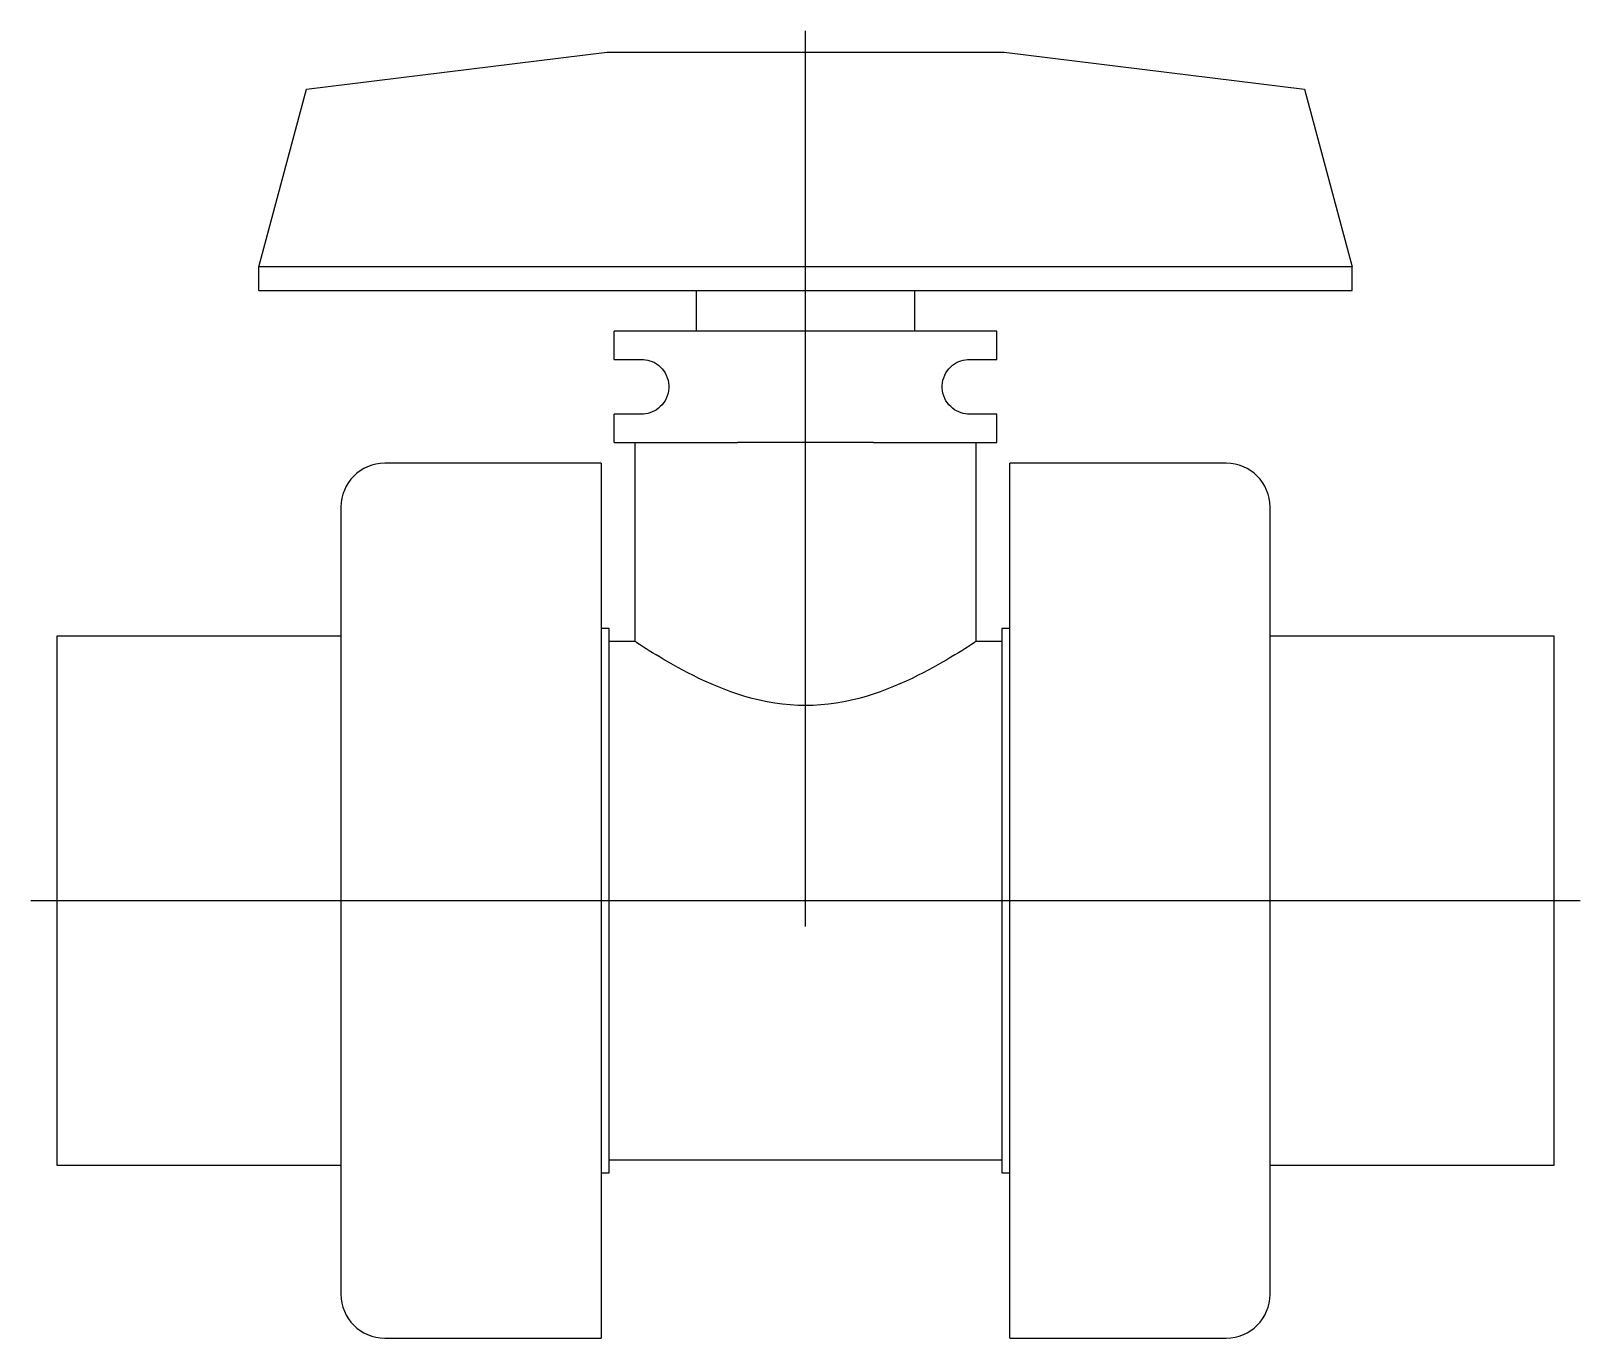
# Model space of a CAD drawing. Extents: x -0.12 to 6.97, y -2 to 3.98.
import ezdxf

# ---------------------------------------------------------------- set-up
doc = ezdxf.new("R2010")
doc.units = 0
doc.header["$MEASUREMENT"] = 0
doc.layers.get('0').update_dxf_attribs({"linetype": 'CONTINUOUS'})

msp = doc.modelspace()

# ---------------------------------------------------------------- linework, layer by layer
at = {"color": 3, "linetype": 'Continuous'}
for p, q in [((3.425, -0.118), (3.425, 3.977)), ((-0.118, 0), (6.968, 0))]:
    msp.add_line(p, q, dxfattribs=at)
at = {"color": 7, "linetype": 'Continuous'}
for p, q in [((1.1427, 3.7114), (2.5159, 3.88)), ((2.5159, 3.88), (4.3341, 3.88)), ((4.3341, 3.88), (5.7073, 3.7114)), ((0.925, 2.899), (1.1427, 3.7114)), ((5.7073, 3.7114), (5.925, 2.899)), ((5.925, 2.899), (0.925, 2.899)), ((0.925, 2.79), (0.925, 2.899)), ((5.925, 2.79), (5.925, 2.899)), ((0.925, 2.79), (5.925, 2.79)), ((2.9245, 2.79), (2.9245, 2.605)), ((3.9255, 2.605), (3.9255, 2.79)), ((2.9075, 2.605), (2.55, 2.605)), ((2.55, 2.475), (2.55, 2.605)), ((3.9425, 2.605), (2.9075, 2.605)), ((4.3, 2.605), (3.9425, 2.605)), ((4.3, 2.475), (4.3, 2.605)), ((2.55, 2.475), (2.675, 2.475)), ((2.675, 2.475), (2.6841, 2.4747)), ((2.6841, 2.4747), (2.6937, 2.4736)), ((2.6937, 2.4736), (2.7036, 2.4717)), ((2.7036, 2.4717), (2.7136, 2.4689)), ((2.7136, 2.4689), (2.7237, 2.4651)), ((2.7237, 2.4651), (2.7335, 2.4604)), ((2.7335, 2.4604), (2.7431, 2.4548)), ((2.7431, 2.4548), (2.7522, 2.4483)), ((2.7522, 2.4483), (2.7608, 2.4409)), ((2.7608, 2.4409), (2.7686, 2.4328)), ((2.7686, 2.4328), (2.7759, 2.4238)), ((2.7759, 2.4238), (2.7825, 2.4138)), ((2.7825, 2.4138), (2.7882, 2.403)), ((4.0617, 2.4029), (4.0674, 2.4137)), ((4.0674, 2.4137), (4.074, 2.4237)), ((4.074, 2.4237), (4.0813, 2.4328)), ((4.0813, 2.4328), (4.0892, 2.4409)), ((4.0892, 2.4409), (4.0977, 2.4482)), ((4.0977, 2.4482), (4.1068, 2.4548)), ((4.1068, 2.4548), (4.1164, 2.4604)), ((4.1164, 2.4604), (4.1263, 2.4651)), ((4.1263, 2.4651), (4.1363, 2.4689)), ((4.1363, 2.4689), (4.1464, 2.4717)), ((4.1464, 2.4717), (4.1563, 2.4736)), ((4.1563, 2.4736), (4.1658, 2.4747)), ((4.1658, 2.4747), (4.175, 2.475)), ((4.175, 2.475), (4.3, 2.475)), ((2.7882, 2.403), (2.7929, 2.3916)), ((2.7929, 2.3916), (2.7964, 2.3799)), ((2.7964, 2.3799), (2.7987, 2.3679)), ((2.7987, 2.3679), (2.7999, 2.3559)), ((2.7999, 2.3441), (2.7987, 2.3321)), ((2.7999, 2.3559), (2.7999, 2.3441)), ((4.0501, 2.3559), (4.0513, 2.3678)), ((4.0501, 2.3441), (4.0501, 2.3559)), ((4.0513, 2.3321), (4.0501, 2.3441)), ((4.0513, 2.3678), (4.0536, 2.3798)), ((4.0536, 2.3798), (4.0571, 2.3916)), ((4.0571, 2.3916), (4.0617, 2.4029)), ((2.7759, 2.2762), (2.7686, 2.2672)), ((2.7825, 2.2862), (2.7759, 2.2762)), ((2.7882, 2.297), (2.7825, 2.2862)), ((2.7929, 2.3084), (2.7882, 2.297)), ((2.7964, 2.3201), (2.7929, 2.3084)), ((2.7987, 2.3321), (2.7964, 2.3201)), ((4.0536, 2.3201), (4.0513, 2.3321)), ((4.0571, 2.3083), (4.0536, 2.3201)), ((4.0618, 2.297), (4.0571, 2.3083)), ((4.0675, 2.2862), (4.0618, 2.297)), ((4.0741, 2.2762), (4.0675, 2.2862)), ((4.0814, 2.2672), (4.0741, 2.2762)), ((2.675, 2.225), (2.55, 2.225)), ((2.55, 2.095), (2.55, 2.225)), ((2.6841, 2.2253), (2.675, 2.225)), ((2.6937, 2.2264), (2.6841, 2.2253)), ((2.7036, 2.2283), (2.6937, 2.2264)), ((2.7136, 2.2311), (2.7036, 2.2283)), ((2.7237, 2.2349), (2.7136, 2.2311)), ((2.7335, 2.2396), (2.7237, 2.2349)), ((2.7431, 2.2452), (2.7335, 2.2396)), ((2.7522, 2.2517), (2.7431, 2.2452)), ((2.7608, 2.2591), (2.7522, 2.2517)), ((2.7686, 2.2672), (2.7608, 2.2591)), ((4.0892, 2.2591), (4.0814, 2.2672)), ((4.0978, 2.2517), (4.0892, 2.2591)), ((4.1069, 2.2452), (4.0978, 2.2517)), ((4.1165, 2.2396), (4.1069, 2.2452)), ((4.1263, 2.2349), (4.1165, 2.2396)), ((4.1364, 2.2311), (4.1263, 2.2349)), ((4.1464, 2.2283), (4.1364, 2.2311)), ((4.1563, 2.2264), (4.1464, 2.2283)), ((4.1659, 2.2253), (4.1563, 2.2264)), ((4.175, 2.225), (4.1659, 2.2253)), ((4.3, 2.225), (4.175, 2.225)), ((4.3, 2.095), (4.3, 2.225)), ((2.55, 2.095), (2.9075, 2.095)), ((2.645, 2.095), (2.645, 1.185)), ((2.9075, 2.095), (3.1133, 2.095)), ((3.7367, 2.095), (3.1133, 2.095)), ((3.7367, 2.095), (3.9425, 2.095)), ((3.9425, 2.095), (4.3, 2.095)), ((4.205, 1.185), (4.205, 2.095)), ((2.49, 2), (1.5, 2)), ((2.49, 2), (2.49, -2)), ((4.36, -2), (4.36, 2)), ((5.35, 2), (4.36, 2)), ((1.3, 1.8), (1.3, -1.8)), ((5.55, -1.8), (5.55, 1.8)), ((0, 1.21), (0, -1.21)), ((1.3, 1.21), (0, 1.21)), ((2.5274, 1.2443), (2.49, 1.2443)), ((2.5274, -1.2443), (2.5274, 1.2443)), ((4.3226, 1.2443), (4.3226, -1.2443)), ((4.36, 1.2443), (4.3226, 1.2443)), ((6.85, 1.21), (5.55, 1.21)), ((6.85, -1.21), (6.85, 1.21)), ((2.645, 1.185), (2.5274, 1.185)), ((2.6458, 1.1845), (2.645, 1.185)), ((2.6482, 1.1829), (2.6458, 1.1845)), ((2.6522, 1.1803), (2.6482, 1.1829)), ((2.6579, 1.1765), (2.6522, 1.1803)), ((2.6652, 1.1718), (2.6579, 1.1765)), ((2.6742, 1.166), (2.6652, 1.1718)), ((2.6847, 1.1592), (2.6742, 1.166)), ((2.6968, 1.1515), (2.6847, 1.1592)), ((2.7105, 1.143), (2.6968, 1.1515)), ((2.7255, 1.1336), (2.7105, 1.143)), ((4.1395, 1.143), (4.1245, 1.1336)), ((4.1532, 1.1515), (4.1395, 1.143)), ((4.1653, 1.1592), (4.1532, 1.1515)), ((4.1758, 1.166), (4.1653, 1.1592)), ((4.1848, 1.1718), (4.1758, 1.166)), ((4.1921, 1.1765), (4.1848, 1.1718)), ((4.1978, 1.1803), (4.1921, 1.1765)), ((4.2018, 1.1829), (4.1978, 1.1803)), ((4.2042, 1.1845), (4.2018, 1.1829)), ((4.205, 1.185), (4.2042, 1.1845)), ((4.3226, 1.185), (4.205, 1.185)), ((2.7419, 1.1236), (2.7255, 1.1336)), ((2.7596, 1.1129), (2.7419, 1.1236)), ((2.7786, 1.1017), (2.7596, 1.1129)), ((2.7986, 1.0901), (2.7786, 1.1017)), ((2.8196, 1.0781), (2.7986, 1.0901)), ((2.8414, 1.066), (2.8196, 1.0781)), ((2.864, 1.0538), (2.8414, 1.066)), ((4.0086, 1.066), (3.986, 1.0538)), ((4.0304, 1.0781), (4.0086, 1.066)), ((4.0514, 1.0901), (4.0304, 1.0781)), ((4.0714, 1.1017), (4.0514, 1.0901)), ((4.0904, 1.1129), (4.0714, 1.1017)), ((4.1081, 1.1236), (4.0904, 1.1129)), ((4.1245, 1.1336), (4.1081, 1.1236)), ((2.8874, 1.0416), (2.864, 1.0538)), ((2.9119, 1.0291), (2.8874, 1.0416)), ((2.9377, 1.0165), (2.9119, 1.0291)), ((2.9648, 1.0038), (2.9377, 1.0165)), ((2.9929, 0.9912), (2.9648, 1.0038)), ((3.8852, 1.0038), (3.8571, 0.9912)), ((3.9123, 1.0165), (3.8852, 1.0038)), ((3.9381, 1.0291), (3.9123, 1.0165)), ((3.9626, 1.0416), (3.9381, 1.0291)), ((3.986, 1.0538), (3.9626, 1.0416)), ((3.0221, 0.9788), (2.9929, 0.9912)), ((3.0523, 0.9668), (3.0221, 0.9788)), ((3.0834, 0.9553), (3.0523, 0.9668)), ((3.1153, 0.9443), (3.0834, 0.9553)), ((3.148, 0.9341), (3.1153, 0.9443)), ((3.1814, 0.9248), (3.148, 0.9341)), ((3.2153, 0.9164), (3.1814, 0.9248)), ((3.6686, 0.9248), (3.6347, 0.9164)), ((3.702, 0.9341), (3.6686, 0.9248)), ((3.7347, 0.9443), (3.702, 0.9341)), ((3.7666, 0.9553), (3.7347, 0.9443)), ((3.7977, 0.9668), (3.7666, 0.9553)), ((3.8279, 0.9788), (3.7977, 0.9668)), ((3.8571, 0.9912), (3.8279, 0.9788)), ((3.2498, 0.9091), (3.2153, 0.9164)), ((3.2846, 0.9031), (3.2498, 0.9091)), ((3.3196, 0.8983), (3.2846, 0.9031)), ((3.3548, 0.8948), (3.3196, 0.8983)), ((3.39, 0.8928), (3.3548, 0.8948)), ((3.425, 0.8921), (3.39, 0.8928)), ((3.46, 0.8928), (3.425, 0.8921)), ((3.4952, 0.8948), (3.46, 0.8928)), ((3.5304, 0.8983), (3.4952, 0.8948)), ((3.5654, 0.9031), (3.5304, 0.8983)), ((3.6002, 0.9091), (3.5654, 0.9031)), ((3.6347, 0.9164), (3.6002, 0.9091)), ((2.5274, -1.185), (4.3226, -1.185)), ((0, -1.21), (1.3, -1.21)), ((2.49, -1.2443), (2.5274, -1.2443)), ((4.3226, -1.2443), (4.36, -1.2443)), ((5.55, -1.21), (6.85, -1.21)), ((1.5, -2), (2.49, -2)), ((4.36, -2), (5.35, -2))]:
    msp.add_line(p, q, dxfattribs=at)
for centre, start, end in [((1.5, 1.8), 90, 180), ((5.35, 1.8), 0, 90), ((1.5, -1.8), 180, 270), ((5.35, -1.8), 270, 0)]:
    msp.add_arc(centre, 0.2, start, end, dxfattribs=at)

doc.saveas('drawing.dxf')
